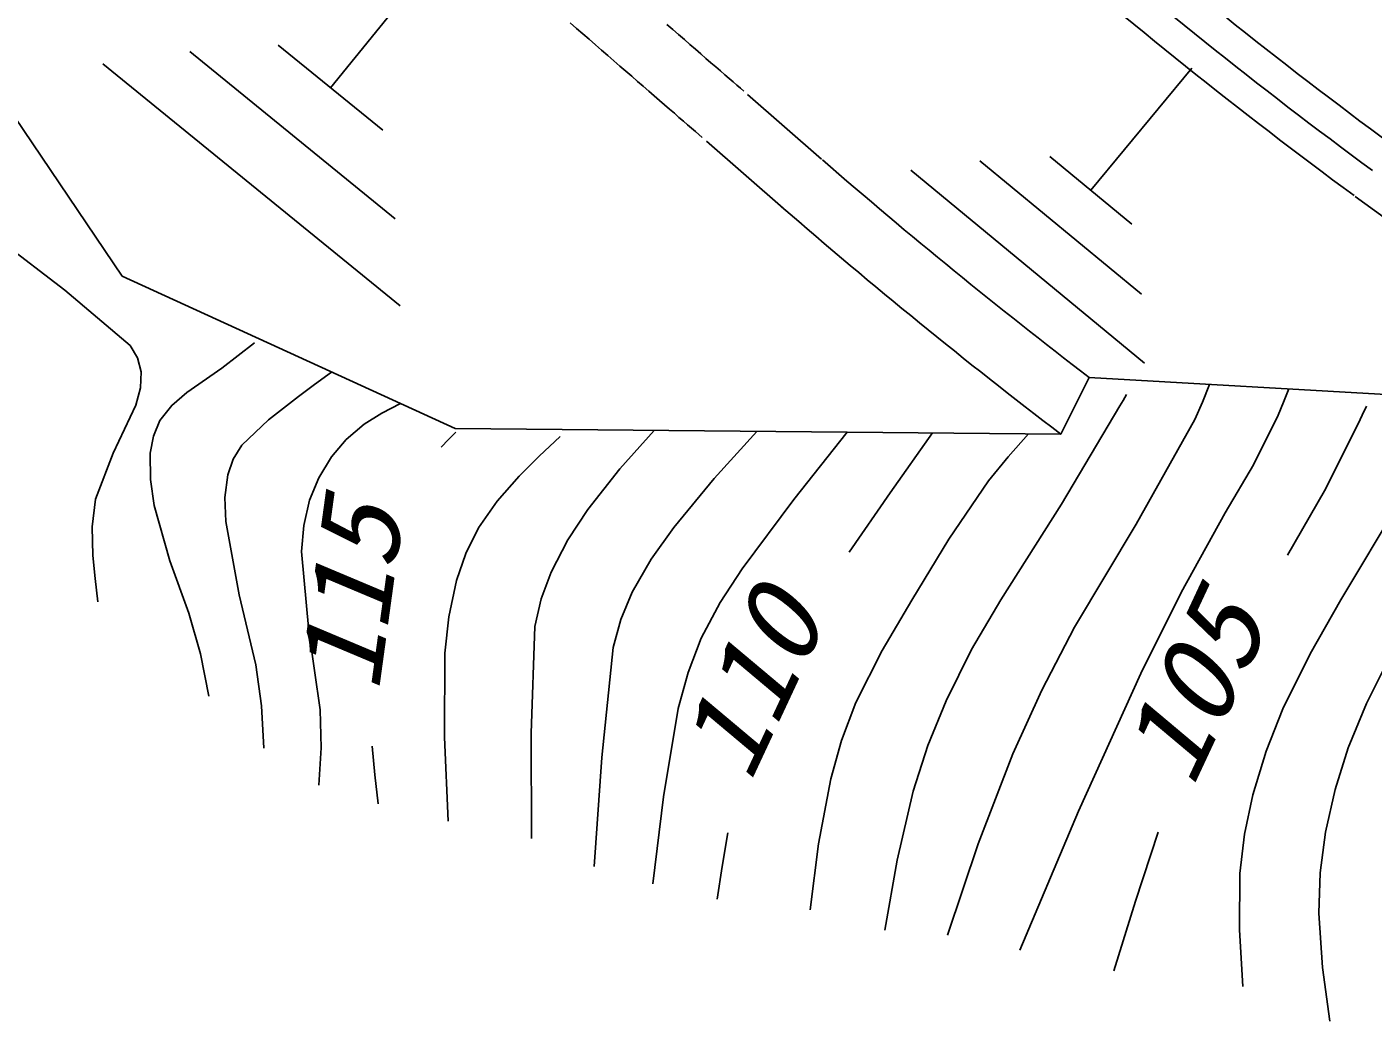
# Model space of a CAD drawing. Units: millimetres, scale not verified. Extents: x 40000 to 680000, y 20000 to 380000.
# Drawn here: x 134038 to 155692, y 256465 to 272456 of the extents above; entities that cross this region are included whole.
import ezdxf
from ezdxf.enums import TextEntityAlignment as Align

# ---------------------------------------------------------------- set-up
doc = ezdxf.new("R2010")
doc.units = ezdxf.units.MM
doc.header["$LTSCALE"] = 1000
doc.layers.add('M-BGD', color=7, linetype='Continuous', lineweight=25)
doc.styles.add('ＭＳ ゴシック', font='')
doc.styles.get('ＭＳ ゴシック').set_extended_font_data('MS Gothic')

msp = doc.modelspace()

# ---------------------------------------------------------------- linework, layer by layer
at = {"layer": 'M-BGD'}
for p, q in [((138921, 271478), (140956, 273979)), ((135571, 268444), (132701, 272689)), ((142880, 272431), (142779, 272519)), ((142981, 272344), (142880, 272431)), ((144427, 272412), (144331, 272495)), ((143081, 272256), (142981, 272344)), ((143182, 272169), (143081, 272256)), ((144521, 272331), (144427, 272412)), ((144613, 272251), (144521, 272331)), ((144703, 272173), (144613, 272251)), ((136657, 272061), (139963, 269371)), ((139762, 270794), (138079, 272163)), ((143282, 272083), (143182, 272169)), ((143381, 271996), (143282, 272083)), ((143479, 271911), (143381, 271996)), ((144791, 272097), (144703, 272173)), ((144876, 272022), (144791, 272097)), ((144959, 271950), (144876, 272022)), ((140041, 267969), (135256, 271863)), ((143577, 271827), (143479, 271911)), ((143673, 271743), (143577, 271827)), ((145040, 271880), (144959, 271950)), ((145118, 271813), (145040, 271880)), ((145192, 271748), (145118, 271813)), ((151153, 269828), (152776, 271792)), ((143767, 271661), (143673, 271743)), ((143860, 271580), (143767, 271661)), ((143952, 271501), (143860, 271580)), ((145264, 271686), (145192, 271748)), ((145332, 271627), (145264, 271686)), ((145397, 271571), (145332, 271627)), ((145458, 271518), (145397, 271571)), ((144041, 271423), (143952, 271501)), ((144128, 271348), (144041, 271423)), ((144213, 271274), (144128, 271348)), ((145515, 271469), (145458, 271518)), ((145568, 271423), (145515, 271469)), ((145627, 271371), (146821, 270327)), ((144296, 271202), (144213, 271274)), ((144376, 271133), (144296, 271202)), ((144453, 271066), (144376, 271133)), ((144527, 271001), (144453, 271066)), ((144598, 270940), (144527, 271001)), ((144666, 270881), (144598, 270940)), ((144730, 270826), (144666, 270881)), ((144790, 270773), (144730, 270826)), ((144847, 270724), (144790, 270773)), ((144900, 270679), (144847, 270724)), ((146202, 269540), (144969, 270618)), ((149368, 270302), (151965, 268156)), ((151814, 269282), (150492, 270374)), ((152018, 267047), (148259, 270153)), ((135571, 268444), (140928, 265995)), ((151124, 266816), (150668, 265906)), ((151124, 266816), (160457, 266283)), ((150668, 265906), (140928, 265995))]:
    msp.add_line(p, q, dxfattribs=at)
for points in [[(129887, 269077), (130468, 269321), (131069, 269507), (131510, 269573), (131960, 269580), (132405, 269527), (132829, 269417), (133237, 269243), (133615, 269016), (134645, 268222), (135699, 267329), (135815, 267131), (135875, 266910), (135865, 266650), (135790, 266370), (135424, 265598), (135139, 264859), (135089, 264415), (135099, 263953), (135134, 263583), (135179, 263211)], [(136962, 261692), (136830, 262370), (136643, 263024), (136339, 263869), (136085, 264757), (136023, 265175), (136021, 265600), (136071, 265872), (136178, 266126), (136366, 266368), (136608, 266577), (137173, 266966), (137700, 267372)], [(137849, 260855), (137813, 261533), (137718, 262196), (137452, 263320), (137237, 264498), (137223, 264884), (137268, 265253), (137353, 265501), (137496, 265730), (137924, 266137), (138404, 266509), (138666, 266706), (138936, 266905)], [(148845, 257847), (149342, 259316), (149896, 260762), (150362, 261789), (150887, 262800), (151883, 264455), (152826, 266139), (152946, 266421), (153061, 266705)], [(150009, 257606), (150955, 259843), (151956, 262055), (152607, 263360), (153312, 264638), (153767, 265411), (154166, 266209), (154253, 266420), (154337, 266633)], [(138731, 260257), (138772, 260858), (138753, 261471), (138574, 262738), (138455, 264018), (138490, 264434), (138585, 264842), (138733, 265203), (138935, 265538), (139174, 265820), (139462, 266066), (139748, 266243), (140048, 266397)], [(147840, 257928), (148038, 259055), (148294, 260165), (148528, 260896), (148824, 261616), (149234, 262441), (149702, 263243), (150682, 264779), (151620, 266362), (151670, 266448), (151725, 266544)], [(153598, 257019), (153545, 257930), (153551, 258838), (153623, 259471), (153756, 260106), (153970, 260807), (154240, 261487), (154678, 262374), (155174, 263240), (156110, 264807), (157016, 266403)], [(154998, 256465), (154878, 257326), (154818, 258201), (154842, 258849), (154928, 259504), (155081, 260190), (155292, 260859), (155585, 261571), (155932, 262257), (157088, 264068), (158192, 265910), (158317, 266149), (158445, 266398)], [(154317, 263957), (154909, 264996), (155454, 266074), (155519, 266209), (155588, 266353)], [(140701, 265698), (140819, 265817), (140938, 265935)], [(142154, 259404), (142151, 261098), (142210, 262810), (142310, 263255), (142470, 263685), (142739, 264203), (143061, 264693), (143577, 265345), (144125, 265965)], [(143163, 258951), (143284, 260706), (143466, 262476), (143590, 262923), (143775, 263362), (144079, 263892), (144442, 264404), (145094, 265192), (145780, 265950)], [(144105, 258670), (144279, 260072), (144516, 261491), (144673, 262070), (144885, 262625), (145187, 263195), (145544, 263739), (146377, 264852), (147234, 265937)], [(147266, 264005), (147922, 264963), (148605, 265925)], [(140813, 259680), (140755, 261032), (140759, 262383), (140822, 262965), (140946, 263549), (141096, 263984), (141302, 264399), (141600, 264827), (141956, 265231), (142279, 265552), (142613, 265866)], [(146636, 258255), (146772, 259318), (146967, 260360), (147140, 260980), (147373, 261589), (147795, 262424), (148273, 263237), (148866, 264216), (149506, 265155), (149820, 265539), (150151, 265910)], [(139687, 259959), (139636, 260424), (139589, 260889)], [(145142, 258425), (145221, 258950), (145310, 259493)], [(151522, 257271), (151869, 258392), (152233, 259504)]]:
    msp.add_lwpolyline(points, dxfattribs=at)
for radius, start, end in [(84000, 229.02449, 233.6337), (84520, 229.02449, 233.6337), (85020, 229.02449, 233.6337), (89920, 229.02449, 232.5526), (85020, 233.65062, 237.77188), (90920, 229.02449, 232.67343)]:
    msp.add_arc((205798, 338205), radius, start, end, dxfattribs=at)

# ---------------------------------------------------------------- texts
at = {"layer": 'M-BGD', "style": 'ＭＳ ゴシック', "oblique": 15, "width": 1.1}
for s, rotation, p in [('115', 82.185, (140087, 261680)), ('110', 64.985, (146023, 260100)), ('105', 64.985, (153141, 260021))]:
    msp.add_text(s, height=1320, rotation=rotation, dxfattribs=at).set_placement(p, align=Align.BOTTOM_LEFT)

doc.saveas('drawing.dxf')
